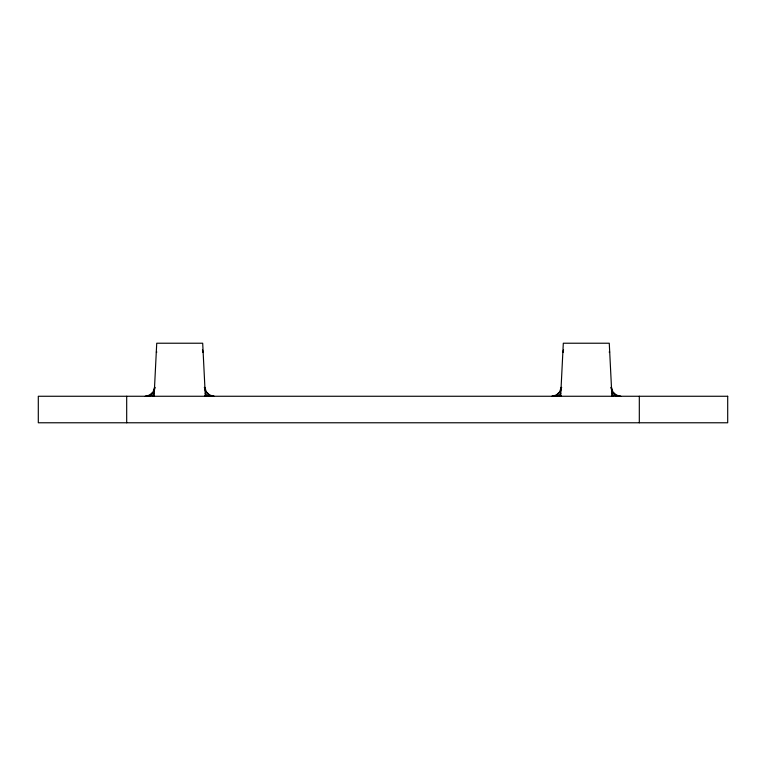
<?xml version="1.0" encoding="UTF-8"?>
<svg xmlns="http://www.w3.org/2000/svg" width="766" height="766" viewBox="0 0 766 766"><rect width="100%" height="100%" fill="white"/><g stroke="black" fill="none" stroke-linecap="round" stroke-linejoin="round"><path stroke-width="1.15" d="M154.081 396.261L156.733 343.225L202.693 343.225L205.345 396.261M560.655 396.261L563.307 343.225L609.267 343.225L611.919 396.261M561.038 389.635L560.348 391.847L557.016 395.074L552.621 396.261M563.565 349.851L562.866 352.054L563.45 352.054M154.205 393.456L152.673 395.074L148.604 396.261M560.779 393.456L559.237 395.074L555.178 396.261M152.721 396.261L154.483 395.668M559.295 396.261L561.057 395.668M146.057 396.261L150.452 395.074L153.784 391.847L155.153 387.433L154.521 387.433L153.114 391.847L149.696 395.074L145.186 396.261M551.759 396.261L556.269 395.074L559.678 391.847L561.095 387.433L561.727 387.433M156.293 352.054L156.877 352.054M202.55 352.054L203.134 352.054L202.435 349.851M609.123 352.054L609.707 352.054M204.273 387.433L204.905 387.433L206.322 391.847L209.731 395.074L214.241 396.261M620.814 396.261L616.304 395.074L612.886 391.847L611.479 387.433L610.847 387.433L612.216 391.847L615.548 395.074L619.943 396.261M213.379 396.261L208.984 395.074L205.652 391.847L204.962 389.635M617.396 396.261L613.327 395.074L611.795 393.456M210.822 396.261L206.763 395.074L205.221 393.456M611.517 395.668L613.279 396.261M204.943 395.668L206.705 396.261M639.313 396.261L639.313 422.775M126.687 396.261L126.687 422.775M727.7 396.261L38.3 396.261L38.3 422.775L727.7 422.775L727.7 396.261"/></g></svg>
